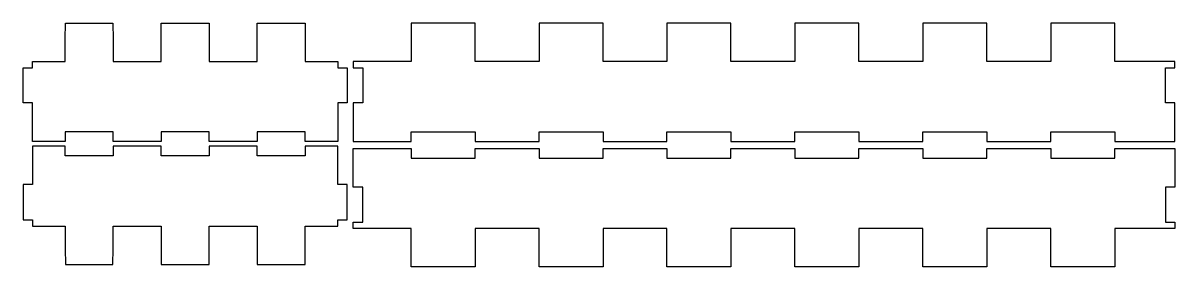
# Model space of a CAD drawing. Extents: x 2082 to 2442, y 961 to 1037.
import ezdxf

# ---------------------------------------------------------------- set-up
doc = ezdxf.new("R2010")
doc.units = 0
doc.layers.add('6MM_ENGRAVE', color=245, linetype='CONTINUOUS')

msp = doc.modelspace()

# ---------------------------------------------------------------- linework, layer by layer
at = {"layer": '6MM_ENGRAVE'}
for points in [[(2125.32, 1032.14), (2125.32, 1037.14), (2140.32, 1037.14), (2140.32, 1035.14), (2140.32, 1032.14), (2140.32, 1032.14), (2140.32, 1025.14), (2155.32, 1025.14), (2155.32, 1032.14), (2155.32, 1035.14), (2155.32, 1035.14), (2155.32, 1037.14), (2170.32, 1037.14), (2170.32, 1035.14), (2170.32, 1035.14), (2170.32, 1032.14), (2170.32, 1025.14), (2180.5, 1025.14), (2180.5, 1023.14), (2183.5, 1023.14), (2183.5, 1017.64), (2183.5, 1012.14), (2180.5, 1012.14), (2180.5, 1007.64), (2180.5, 1000.14), (2170.32, 1000.14), (2170.32, 1003.14), (2155.32, 1003.14), (2155.32, 1000.14), (2140.32, 1000.14), (2140.32, 1003.14), (2125.32, 1003.14), (2125.32, 1000.14), (2110.32, 1000.14), (2110.32, 1003.14), (2095.32, 1003.14), (2095.32, 1000.14), (2085.13, 1000.14), (2085.13, 1007.64), (2085.13, 1012.14), (2082.13, 1012.14), (2082.13, 1017.64), (2082.13, 1023.14), (2085.13, 1023.14), (2085.13, 1025.14), (2095.32, 1025.14), (2095.32, 1032.14), (2095.35, 1037.14), (2110.24, 1037.14), (2110.32, 1032.14), (2110.32, 1032.14), (2110.32, 1025.14), (2125.32, 1025.14), (2125.32, 1032.14)], [(2433.71, 1000.14), (2442.23, 1000.14), (2442.23, 1007.64), (2442.23, 1012.14), (2439.23, 1012.14), (2439.23, 1017.64), (2439.23, 1023.14), (2442.23, 1023.14), (2442.23, 1025.14), (2433.71, 1025.14), (2423.43, 1025.14), (2423.43, 1037.14), (2403.43, 1037.14), (2403.43, 1025.14), (2383.43, 1025.14), (2383.43, 1037.14), (2363.43, 1037.14), (2363.43, 1025.14), (2343.43, 1025.14), (2343.43, 1037.14), (2323.43, 1037.14), (2323.43, 1025.14), (2303.43, 1025.14), (2303.43, 1037.14), (2283.43, 1037.14), (2283.43, 1025.14), (2263.43, 1025.14), (2263.43, 1037.14), (2243.43, 1037.14), (2243.43, 1025.14), (2223.43, 1025.14), (2223.43, 1037.14), (2203.43, 1037.14), (2203.43, 1025.14), (2185.3, 1025.14), (2185.3, 1023.14), (2188.3, 1023.14), (2188.3, 1017.64), (2188.3, 1012.14), (2185.3, 1012.14), (2185.3, 1007.64), (2185.3, 1000.14), (2203.43, 1000.14), (2203.43, 1003.14), (2213.71, 1003.14), (2223.43, 1003.14), (2223.43, 1000.14), (2243.43, 1000.14), (2243.43, 1003.14), (2255.54, 1003.14), (2263.43, 1003.14), (2263.43, 1000.14), (2283.43, 1000.14), (2283.43, 1003.14), (2297.37, 1003.14), (2303.43, 1003.14), (2303.43, 1000.14), (2321.66, 1000.14), (2323.43, 1000.14), (2323.43, 1003.14), (2339.94, 1003.14), (2343.43, 1003.14), (2343.43, 1000.14), (2363.43, 1000.14), (2363.43, 1003.14), (2373.19, 1003.14), (2383.43, 1003.14), (2383.43, 1000.14), (2403.43, 1000.14), (2403.43, 1003.14), (2415.02, 1003.14), (2423.43, 1003.14), (2423.43, 1000.14)], [(2125.32, 966.65), (2125.32, 961.65), (2140.32, 961.65), (2140.32, 963.65), (2140.32, 966.65), (2140.32, 966.65), (2140.32, 973.65), (2155.32, 973.65), (2155.32, 966.65), (2155.32, 963.65), (2155.32, 963.65), (2155.32, 961.65), (2170.32, 961.65), (2170.32, 963.65), (2170.32, 963.65), (2170.32, 966.65), (2170.32, 973.65), (2180.5, 973.65), (2180.5, 975.65), (2183.5, 975.65), (2183.5, 981.15), (2183.5, 986.65), (2180.5, 986.65), (2180.5, 991.15), (2180.5, 998.65), (2170.32, 998.65), (2170.32, 995.65), (2155.32, 995.65), (2155.32, 998.65), (2140.32, 998.65), (2140.32, 995.65), (2125.32, 995.65), (2125.32, 998.65), (2110.32, 998.65), (2110.32, 995.65), (2095.32, 995.65), (2095.32, 998.65), (2085.13, 998.65), (2085.13, 991.15), (2085.13, 986.65), (2082.13, 986.65), (2082.13, 981.15), (2082.13, 975.65), (2085.13, 975.65), (2085.13, 973.65), (2095.32, 973.65), (2095.32, 966.65), (2095.35, 961.65), (2110.24, 961.65), (2110.32, 966.65), (2110.32, 966.65), (2110.32, 973.65), (2125.32, 973.65), (2125.32, 966.65)], [(2433.71, 997.86), (2442.23, 997.86), (2442.23, 990.36), (2442.23, 985.86), (2439.23, 985.86), (2439.23, 980.36), (2439.23, 974.86), (2442.23, 974.86), (2442.23, 972.86), (2433.71, 972.86), (2423.43, 972.86), (2423.43, 960.86), (2403.43, 960.86), (2403.43, 972.86), (2383.43, 972.86), (2383.43, 960.86), (2363.43, 960.86), (2363.43, 972.86), (2343.43, 972.86), (2343.43, 960.86), (2323.43, 960.86), (2323.43, 972.86), (2303.43, 972.86), (2303.43, 960.86), (2283.43, 960.86), (2283.43, 972.86), (2263.43, 972.86), (2263.43, 960.86), (2243.43, 960.86), (2243.43, 972.86), (2223.43, 972.86), (2223.43, 960.86), (2203.43, 960.86), (2203.43, 972.86), (2185.3, 972.86), (2185.3, 974.86), (2188.3, 974.86), (2188.3, 980.36), (2188.3, 985.86), (2185.3, 985.86), (2185.3, 990.36), (2185.3, 997.86), (2203.43, 997.86), (2203.43, 994.86), (2213.71, 994.86), (2223.43, 994.86), (2223.43, 997.86), (2243.43, 997.86), (2243.43, 994.86), (2255.54, 994.86), (2263.43, 994.86), (2263.43, 997.86), (2283.43, 997.86), (2283.43, 994.86), (2297.37, 994.86), (2303.43, 994.86), (2303.43, 997.86), (2321.66, 997.86), (2323.43, 997.86), (2323.43, 994.86), (2339.94, 994.86), (2343.43, 994.86), (2343.43, 997.86), (2363.43, 997.86), (2363.43, 994.86), (2373.19, 994.86), (2383.43, 994.86), (2383.43, 997.86), (2403.43, 997.86), (2403.43, 994.86), (2415.02, 994.86), (2423.43, 994.86), (2423.43, 997.86)]]:
    msp.add_lwpolyline(points, close=True, dxfattribs=at)

doc.saveas('drawing.dxf')
